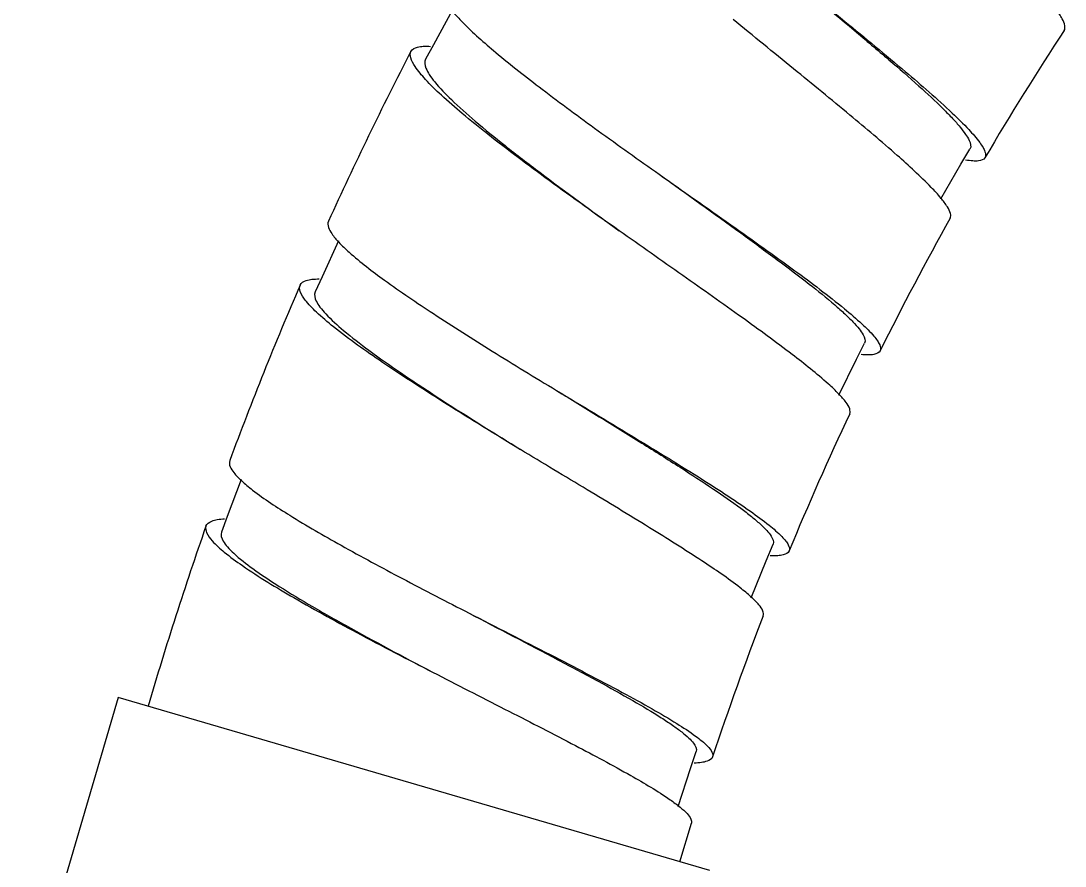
# Model space of a CAD drawing. Header units: millimetres. Extents: x 3766 to 4318, y 26587 to 26937.
# Drawn here: x 3800.51 to 3830.68, y 26856.71 to 26881.15 of the extents above; entities that cross this region are included whole.
import ezdxf

# ---------------------------------------------------------------- set-up
doc = ezdxf.new("R2010")
doc.units = ezdxf.units.MM

msp = doc.modelspace()

# ---------------------------------------------------------------- linework, layer by layer
for points, knots in [([(3822.357, 26882.731), (3823.099, 26882.112), (3823.844, 26881.495), (3824.586, 26880.873), (3824.586, 26880.873), (3824.921, 26880.59), (3825.256, 26880.308), (3825.588, 26880.022), (3825.588, 26880.022), (3825.879, 26879.772), (3826.17, 26879.517), (3826.455, 26879.259), (3826.455, 26879.259), (3826.691, 26879.047), (3826.924, 26878.83), (3827.15, 26878.605), (3827.15, 26878.605), (3827.244, 26878.514), (3827.335, 26878.42), (3827.425, 26878.325), (3827.425, 26878.325), (3827.499, 26878.245), (3827.572, 26878.164), (3827.643, 26878.078), (3827.643, 26878.078), (3827.699, 26878.008), (3827.754, 26877.937), (3827.803, 26877.865), (3827.803, 26877.865), (3827.842, 26877.81), (3827.877, 26877.754), (3827.906, 26877.689), (3827.906, 26877.689), (3827.942, 26877.608), (3827.972, 26877.513), (3827.929, 26877.442)], [0, 0, 0, 0, 0.111111, 0.111111, 0.111111, 0.111111, 0.222222, 0.222222, 0.222222, 0.222222, 0.333333, 0.333333, 0.333333, 0.333333, 0.444444, 0.444444, 0.444444, 0.444444, 0.555556, 0.555556, 0.555556, 0.555556, 0.666667, 0.666667, 0.666667, 0.666667, 0.777778, 0.777778, 0.777778, 0.777778, 0.888889, 0.888889, 0.888889, 0.888889, 1, 1, 1, 1]), ([(3822.357, 26882.731), (3823.008, 26882.197), (3823.661, 26881.666), (3824.313, 26881.132), (3824.313, 26881.132), (3824.9, 26880.651), (3825.486, 26880.168), (3826.065, 26879.677), (3826.065, 26879.677), (3826.524, 26879.287), (3826.98, 26878.893), (3827.417, 26878.479), (3827.417, 26878.479), (3827.58, 26878.325), (3827.739, 26878.169), (3827.891, 26878.006), (3827.891, 26878.006), (3828.005, 26877.885), (3828.115, 26877.761), (3828.211, 26877.627)], [0, 0, 0, 0, 0.2, 0.2, 0.2, 0.2, 0.4, 0.4, 0.4, 0.4, 0.6, 0.6, 0.6, 0.6, 0.8, 0.8, 0.8, 0.8, 1, 1, 1, 1]), ([(3812.728, 26882.053), (3812.669, 26881.943), (3812.73, 26881.803), (3812.797, 26881.688), (3812.797, 26881.688), (3812.855, 26881.587), (3812.916, 26881.506), (3812.983, 26881.424), (3812.983, 26881.424), (3813.072, 26881.317), (3813.169, 26881.21), (3813.268, 26881.108)], [0, 0, 0, 0, 0.333333, 0.333333, 0.333333, 0.333333, 0.666667, 0.666667, 0.666667, 0.666667, 1, 1, 1, 1]), ([(3830.652, 26880.87), (3830.676, 26880.909), (3830.677, 26880.96), (3830.67, 26881.007), (3830.67, 26881.007), (3830.658, 26881.08), (3830.627, 26881.146), (3830.593, 26881.209), (3830.593, 26881.209), (3830.542, 26881.301), (3830.484, 26881.389), (3830.423, 26881.476), (3830.423, 26881.476), (3830.341, 26881.59), (3830.253, 26881.7), (3830.162, 26881.807)], [0, 0, 0, 0, 0.25, 0.25, 0.25, 0.25, 0.5, 0.5, 0.5, 0.5, 0.75, 0.75, 0.75, 0.75, 1, 1, 1, 1]), ([(3812.979, 26881.464), (3812.979, 26881.464), (3812.429, 26880.458), (3812.429, 26880.458), (3812.429, 26880.458), (3812.429, 26880.458), (3812.201, 26880.041), (3812.201, 26880.041)], [0, 0, 0, 0, 0.5, 0.5, 0.5, 0.5, 1, 1, 1, 1]), ([(3826.809, 26876.333), (3826.496, 26876.657), (3826.163, 26876.961), (3825.826, 26877.258), (3825.826, 26877.258), (3825.378, 26877.654), (3824.92, 26878.04), (3824.461, 26878.423), (3824.461, 26878.423), (3823.922, 26878.871), (3823.379, 26879.315), (3822.834, 26879.76), (3822.834, 26879.76), (3822.252, 26880.235), (3821.669, 26880.708), (3821.087, 26881.184)], [0, 0, 0, 0, 0.25, 0.25, 0.25, 0.25, 0.5, 0.5, 0.5, 0.5, 0.75, 0.75, 0.75, 0.75, 1, 1, 1, 1]), ([(3813.268, 26881.108), (3813.569, 26880.799), (3813.896, 26880.513), (3814.229, 26880.236), (3814.229, 26880.236), (3814.666, 26879.869), (3815.116, 26879.516), (3815.571, 26879.17), (3815.571, 26879.17), (3816.103, 26878.763), (3816.644, 26878.366), (3817.187, 26877.972), (3817.187, 26877.972), (3817.773, 26877.548), (3818.36, 26877.129), (3818.95, 26876.712)], [0, 0, 0, 0, 0.25, 0.25, 0.25, 0.25, 0.5, 0.5, 0.5, 0.5, 0.75, 0.75, 0.75, 0.75, 1, 1, 1, 1]), ([(3811.78, 26880.265), (3811.815, 26880.332), (3811.893, 26880.368), (3811.968, 26880.388), (3811.968, 26880.388), (3812.023, 26880.403), (3812.077, 26880.409), (3812.132, 26880.411), (3812.132, 26880.411), (3812.202, 26880.414), (3812.273, 26880.413), (3812.344, 26880.409)], [0, 0, 0, 0, 0.333333, 0.333333, 0.333333, 0.333333, 0.666667, 0.666667, 0.666667, 0.666667, 1, 1, 1, 1]), ([(3811.898, 26879.828), (3811.846, 26879.907), (3811.797, 26879.987), (3811.772, 26880.082), (3811.772, 26880.082), (3811.756, 26880.144), (3811.752, 26880.212), (3811.78, 26880.265)], [0, 0, 0, 0, 0.5, 0.5, 0.5, 0.5, 1, 1, 1, 1]), ([(3812.201, 26880.041), (3812.158, 26879.963), (3812.179, 26879.861), (3812.213, 26879.776), (3812.213, 26879.776), (3812.238, 26879.709), (3812.271, 26879.651), (3812.309, 26879.595), (3812.309, 26879.595), (3812.356, 26879.521), (3812.409, 26879.451), (3812.465, 26879.382), (3812.465, 26879.382), (3812.613, 26879.199), (3812.777, 26879.032), (3812.946, 26878.869), (3812.946, 26878.869), (3813.167, 26878.656), (3813.397, 26878.45), (3813.631, 26878.25), (3813.631, 26878.25), (3813.914, 26878.007), (3814.205, 26877.772), (3814.498, 26877.54), (3814.498, 26877.54), (3814.831, 26877.276), (3815.168, 26877.017), (3815.508, 26876.76), (3815.508, 26876.76), (3816.262, 26876.189), (3817.028, 26875.632), (3817.794, 26875.08)], [0, 0, 0, 0, 0.125, 0.125, 0.125, 0.125, 0.25, 0.25, 0.25, 0.25, 0.375, 0.375, 0.375, 0.375, 0.5, 0.5, 0.5, 0.5, 0.625, 0.625, 0.625, 0.625, 0.75, 0.75, 0.75, 0.75, 0.875, 0.875, 0.875, 0.875, 1, 1, 1, 1]), ([(3817.794, 26875.08), (3817.117, 26875.559), (3816.442, 26876.042), (3815.771, 26876.531), (3815.771, 26876.531), (3815.173, 26876.969), (3814.579, 26877.413), (3813.997, 26877.872), (3813.997, 26877.872), (3813.75, 26878.067), (3813.504, 26878.265), (3813.263, 26878.467), (3813.263, 26878.467), (3813.057, 26878.64), (3812.855, 26878.816), (3812.658, 26878.998), (3812.658, 26878.998), (3812.499, 26879.146), (3812.345, 26879.295), (3812.198, 26879.455), (3812.198, 26879.455), (3812.09, 26879.572), (3811.985, 26879.694), (3811.898, 26879.828)], [0, 0, 0, 0, 0.166667, 0.166667, 0.166667, 0.166667, 0.333333, 0.333333, 0.333333, 0.333333, 0.5, 0.5, 0.5, 0.5, 0.666667, 0.666667, 0.666667, 0.666667, 0.833333, 0.833333, 0.833333, 0.833333, 1, 1, 1, 1]), ([(3828.211, 26877.627), (3828.245, 26877.58), (3828.277, 26877.532), (3828.305, 26877.484), (3828.305, 26877.484), (3828.326, 26877.445), (3828.346, 26877.408), (3828.361, 26877.363), (3828.361, 26877.363), (3828.38, 26877.306), (3828.391, 26877.239), (3828.361, 26877.188)], [0, 0, 0, 0, 0.333333, 0.333333, 0.333333, 0.333333, 0.666667, 0.666667, 0.666667, 0.666667, 1, 1, 1, 1]), ([(3827.085, 26876.001), (3827.085, 26876.001), (3827.669, 26877.001), (3827.669, 26877.001), (3827.669, 26877.001), (3827.669, 26877.001), (3827.929, 26877.442), (3827.929, 26877.442)], [0, 0, 0, 0, 0.5, 0.5, 0.5, 0.5, 1, 1, 1, 1]), ([(3828.361, 26877.188), (3828.326, 26877.131), (3828.249, 26877.108), (3828.178, 26877.1), (3828.178, 26877.1), (3828.12, 26877.092), (3828.067, 26877.093), (3828.013, 26877.097), (3828.013, 26877.097), (3827.944, 26877.101), (3827.871, 26877.111), (3827.802, 26877.121)], [0, 0, 0, 0, 0.333333, 0.333333, 0.333333, 0.333333, 0.666667, 0.666667, 0.666667, 0.666667, 1, 1, 1, 1]), ([(3818.95, 26876.712), (3819.736, 26876.146), (3820.522, 26875.584), (3821.305, 26875.015), (3821.305, 26875.015), (3821.66, 26874.759), (3822.013, 26874.5), (3822.363, 26874.238), (3822.363, 26874.238), (3822.672, 26874.008), (3822.98, 26873.777), (3823.284, 26873.538), (3823.284, 26873.538), (3823.534, 26873.343), (3823.781, 26873.144), (3824.022, 26872.936), (3824.022, 26872.936), (3824.12, 26872.851), (3824.218, 26872.765), (3824.314, 26872.675), (3824.314, 26872.675), (3824.394, 26872.601), (3824.473, 26872.524), (3824.549, 26872.444), (3824.549, 26872.444), (3824.612, 26872.378), (3824.672, 26872.312), (3824.727, 26872.243), (3824.727, 26872.243), (3824.77, 26872.19), (3824.809, 26872.136), (3824.844, 26872.072), (3824.844, 26872.072), (3824.885, 26871.996), (3824.921, 26871.902), (3824.884, 26871.829)], [0, 0, 0, 0, 0.111111, 0.111111, 0.111111, 0.111111, 0.222222, 0.222222, 0.222222, 0.222222, 0.333333, 0.333333, 0.333333, 0.333333, 0.444444, 0.444444, 0.444444, 0.444444, 0.555556, 0.555556, 0.555556, 0.555556, 0.666667, 0.666667, 0.666667, 0.666667, 0.777778, 0.777778, 0.777778, 0.777778, 0.888889, 0.888889, 0.888889, 0.888889, 1, 1, 1, 1]), ([(3818.95, 26876.712), (3819.638, 26876.225), (3820.328, 26875.741), (3821.016, 26875.254), (3821.016, 26875.254), (3821.635, 26874.815), (3822.254, 26874.375), (3822.868, 26873.925), (3822.868, 26873.925), (3823.353, 26873.569), (3823.835, 26873.208), (3824.301, 26872.825), (3824.301, 26872.825), (3824.473, 26872.683), (3824.643, 26872.539), (3824.808, 26872.386), (3824.808, 26872.386), (3824.928, 26872.275), (3825.047, 26872.159), (3825.153, 26872.032)], [0, 0, 0, 0, 0.2, 0.2, 0.2, 0.2, 0.4, 0.4, 0.4, 0.4, 0.6, 0.6, 0.6, 0.6, 0.8, 0.8, 0.8, 0.8, 1, 1, 1, 1]), ([(3827.356, 26875.441), (3827.379, 26875.48), (3827.376, 26875.531), (3827.366, 26875.576), (3827.366, 26875.576), (3827.35, 26875.65), (3827.315, 26875.711), (3827.276, 26875.771), (3827.276, 26875.771), (3827.22, 26875.86), (3827.156, 26875.944), (3827.089, 26876.024), (3827.089, 26876.024), (3827, 26876.131), (3826.905, 26876.234), (3826.809, 26876.333)], [0, 0, 0, 0, 0.25, 0.25, 0.25, 0.25, 0.5, 0.5, 0.5, 0.5, 0.75, 0.75, 0.75, 0.75, 1, 1, 1, 1]), ([(3809.395, 26875.354), (3809.344, 26875.243), (3809.414, 26875.108), (3809.489, 26874.997), (3809.489, 26874.997), (3809.553, 26874.902), (3809.618, 26874.824), (3809.691, 26874.748), (3809.691, 26874.748), (3809.786, 26874.649), (3809.89, 26874.55), (3809.994, 26874.456)], [0, 0, 0, 0, 0.333333, 0.333333, 0.333333, 0.333333, 0.666667, 0.666667, 0.666667, 0.666667, 1, 1, 1, 1]), ([(3823.836, 26870.65), (3823.502, 26870.951), (3823.149, 26871.229), (3822.79, 26871.502), (3822.79, 26871.502), (3822.315, 26871.865), (3821.832, 26872.218), (3821.348, 26872.567), (3821.348, 26872.567), (3820.779, 26872.975), (3820.207, 26873.379), (3819.634, 26873.783), (3819.634, 26873.783), (3819.02, 26874.215), (3818.407, 26874.646), (3817.794, 26875.08)], [0, 0, 0, 0, 0.25, 0.25, 0.25, 0.25, 0.5, 0.5, 0.5, 0.5, 0.75, 0.75, 0.75, 0.75, 1, 1, 1, 1]), ([(3809.685, 26874.785), (3809.685, 26874.785), (3809.21, 26873.744), (3809.21, 26873.744), (3809.21, 26873.744), (3809.21, 26873.744), (3809.011, 26873.312), (3809.011, 26873.312)], [0, 0, 0, 0, 0.5, 0.5, 0.5, 0.5, 1, 1, 1, 1]), ([(3809.994, 26874.456), (3810.317, 26874.169), (3810.662, 26873.906), (3811.014, 26873.652), (3811.014, 26873.652), (3811.477, 26873.318), (3811.95, 26872.997), (3812.428, 26872.683), (3812.428, 26872.683), (3812.99, 26872.314), (3813.559, 26871.956), (3814.128, 26871.601), (3814.128, 26871.601), (3814.743, 26871.218), (3815.361, 26870.841), (3815.98, 26870.465)], [0, 0, 0, 0, 0.25, 0.25, 0.25, 0.25, 0.5, 0.5, 0.5, 0.5, 0.75, 0.75, 0.75, 0.75, 1, 1, 1, 1]), ([(3808.576, 26873.505), (3808.606, 26873.573), (3808.681, 26873.616), (3808.754, 26873.641), (3808.754, 26873.641), (3808.808, 26873.66), (3808.861, 26873.67), (3808.916, 26873.675), (3808.916, 26873.675), (3808.986, 26873.683), (3809.057, 26873.687), (3809.127, 26873.687)], [0, 0, 0, 0, 0.333333, 0.333333, 0.333333, 0.333333, 0.666667, 0.666667, 0.666667, 0.666667, 1, 1, 1, 1]), ([(3808.723, 26873.077), (3808.666, 26873.152), (3808.611, 26873.229), (3808.58, 26873.322), (3808.58, 26873.322), (3808.561, 26873.382), (3808.552, 26873.449), (3808.576, 26873.505)], [0, 0, 0, 0, 0.5, 0.5, 0.5, 0.5, 1, 1, 1, 1]), ([(3814.942, 26868.755), (3814.232, 26869.186), (3813.524, 26869.62), (3812.821, 26870.061), (3812.821, 26870.061), (3812.194, 26870.456), (3811.57, 26870.859), (3810.956, 26871.275), (3810.956, 26871.275), (3810.472, 26871.601), (3809.994, 26871.938), (3809.539, 26872.304), (3809.539, 26872.304), (3809.372, 26872.439), (3809.206, 26872.578), (3809.05, 26872.726), (3809.05, 26872.726), (3808.933, 26872.836), (3808.821, 26872.95), (3808.723, 26873.077)], [0, 0, 0, 0, 0.2, 0.2, 0.2, 0.2, 0.4, 0.4, 0.4, 0.4, 0.6, 0.6, 0.6, 0.6, 0.8, 0.8, 0.8, 0.8, 1, 1, 1, 1]), ([(3809.011, 26873.312), (3808.975, 26873.232), (3809.003, 26873.132), (3809.042, 26873.047), (3809.042, 26873.047), (3809.073, 26872.983), (3809.11, 26872.928), (3809.15, 26872.875), (3809.15, 26872.875), (3809.202, 26872.805), (3809.259, 26872.738), (3809.319, 26872.674), (3809.319, 26872.674), (3809.478, 26872.502), (3809.653, 26872.348), (3809.832, 26872.198), (3809.832, 26872.198), (3810.069, 26872), (3810.313, 26871.811), (3810.562, 26871.628), (3810.562, 26871.628), (3810.861, 26871.406), (3811.168, 26871.19), (3811.475, 26870.98), (3811.475, 26870.98), (3811.827, 26870.74), (3812.183, 26870.504), (3812.54, 26870.273), (3812.54, 26870.273), (3813.334, 26869.756), (3814.137, 26869.254), (3814.942, 26868.755)], [0, 0, 0, 0, 0.125, 0.125, 0.125, 0.125, 0.25, 0.25, 0.25, 0.25, 0.375, 0.375, 0.375, 0.375, 0.5, 0.5, 0.5, 0.5, 0.625, 0.625, 0.625, 0.625, 0.75, 0.75, 0.75, 0.75, 0.875, 0.875, 0.875, 0.875, 1, 1, 1, 1]), ([(3825.153, 26872.032), (3825.189, 26871.988), (3825.224, 26871.942), (3825.256, 26871.897), (3825.256, 26871.897), (3825.28, 26871.859), (3825.303, 26871.823), (3825.32, 26871.78), (3825.32, 26871.78), (3825.343, 26871.724), (3825.357, 26871.659), (3825.332, 26871.606)], [0, 0, 0, 0, 0.333333, 0.333333, 0.333333, 0.333333, 0.666667, 0.666667, 0.666667, 0.666667, 1, 1, 1, 1]), ([(3824.143, 26870.331), (3824.143, 26870.331), (3824.652, 26871.363), (3824.652, 26871.363), (3824.652, 26871.363), (3824.652, 26871.363), (3824.884, 26871.829), (3824.884, 26871.829)], [0, 0, 0, 0, 0.5, 0.5, 0.5, 0.5, 1, 1, 1, 1]), ([(3825.332, 26871.606), (3825.301, 26871.545), (3825.226, 26871.518), (3825.155, 26871.503), (3825.155, 26871.503), (3825.099, 26871.493), (3825.046, 26871.49), (3824.992, 26871.49), (3824.992, 26871.49), (3824.923, 26871.49), (3824.85, 26871.493), (3824.781, 26871.499)], [0, 0, 0, 0, 0.333333, 0.333333, 0.333333, 0.333333, 0.666667, 0.666667, 0.666667, 0.666667, 1, 1, 1, 1]), ([(3824.454, 26869.791), (3824.473, 26869.832), (3824.466, 26869.883), (3824.453, 26869.929), (3824.453, 26869.929), (3824.432, 26870), (3824.392, 26870.06), (3824.349, 26870.117), (3824.349, 26870.117), (3824.284, 26870.203), (3824.215, 26870.282), (3824.141, 26870.36), (3824.141, 26870.36), (3824.044, 26870.461), (3823.942, 26870.556), (3823.836, 26870.65)], [0, 0, 0, 0, 0.25, 0.25, 0.25, 0.25, 0.5, 0.5, 0.5, 0.5, 0.75, 0.75, 0.75, 0.75, 1, 1, 1, 1]), ([(3815.98, 26870.465), (3816.802, 26869.957), (3817.626, 26869.452), (3818.446, 26868.94), (3818.446, 26868.94), (3818.818, 26868.71), (3819.188, 26868.477), (3819.556, 26868.242), (3819.556, 26868.242), (3819.88, 26868.033), (3820.204, 26867.823), (3820.522, 26867.609), (3820.522, 26867.609), (3820.787, 26867.431), (3821.048, 26867.249), (3821.304, 26867.059), (3821.304, 26867.059), (3821.409, 26866.98), (3821.512, 26866.901), (3821.614, 26866.819), (3821.614, 26866.819), (3821.7, 26866.75), (3821.784, 26866.679), (3821.866, 26866.605), (3821.866, 26866.605), (3821.932, 26866.544), (3821.997, 26866.481), (3822.057, 26866.417), (3822.057, 26866.417), (3822.102, 26866.367), (3822.145, 26866.318), (3822.184, 26866.255), (3822.184, 26866.255), (3822.231, 26866.181), (3822.272, 26866.092), (3822.242, 26866.015)], [0, 0, 0, 0, 0.111111, 0.111111, 0.111111, 0.111111, 0.222222, 0.222222, 0.222222, 0.222222, 0.333333, 0.333333, 0.333333, 0.333333, 0.444444, 0.444444, 0.444444, 0.444444, 0.555556, 0.555556, 0.555556, 0.555556, 0.666667, 0.666667, 0.666667, 0.666667, 0.777778, 0.777778, 0.777778, 0.777778, 0.888889, 0.888889, 0.888889, 0.888889, 1, 1, 1, 1]), ([(3815.98, 26870.465), (3816.7, 26870.029), (3817.421, 26869.594), (3818.141, 26869.158), (3818.141, 26869.158), (3818.79, 26868.765), (3819.437, 26868.369), (3820.081, 26867.965), (3820.081, 26867.965), (3820.589, 26867.644), (3821.096, 26867.317), (3821.587, 26866.969), (3821.587, 26866.969), (3821.769, 26866.84), (3821.95, 26866.707), (3822.124, 26866.568), (3822.124, 26866.568), (3822.254, 26866.464), (3822.379, 26866.357), (3822.494, 26866.237)], [0, 0, 0, 0, 0.2, 0.2, 0.2, 0.2, 0.4, 0.4, 0.4, 0.4, 0.6, 0.6, 0.6, 0.6, 0.8, 0.8, 0.8, 0.8, 1, 1, 1, 1]), ([(3821.289, 26864.759), (3820.934, 26865.035), (3820.561, 26865.288), (3820.185, 26865.535), (3820.185, 26865.535), (3819.685, 26865.864), (3819.179, 26866.181), (3818.671, 26866.496), (3818.671, 26866.496), (3818.073, 26866.865), (3817.473, 26867.228), (3816.871, 26867.59), (3816.871, 26867.59), (3816.228, 26867.978), (3815.584, 26868.366), (3814.942, 26868.755)], [0, 0, 0, 0, 0.25, 0.25, 0.25, 0.25, 0.5, 0.5, 0.5, 0.5, 0.75, 0.75, 0.75, 0.75, 1, 1, 1, 1]), ([(3806.543, 26868.438), (3806.5, 26868.323), (3806.58, 26868.192), (3806.662, 26868.088), (3806.662, 26868.088), (3806.731, 26867.997), (3806.803, 26867.926), (3806.881, 26867.855), (3806.881, 26867.855), (3806.983, 26867.761), (3807.094, 26867.67), (3807.205, 26867.583)], [0, 0, 0, 0, 0.333333, 0.333333, 0.333333, 0.333333, 0.666667, 0.666667, 0.666667, 0.666667, 1, 1, 1, 1]), ([(3806.874, 26867.89), (3806.874, 26867.89), (3806.472, 26866.815), (3806.472, 26866.815), (3806.472, 26866.815), (3806.472, 26866.815), (3806.304, 26866.37), (3806.304, 26866.37)], [0, 0, 0, 0, 0.5, 0.5, 0.5, 0.5, 1, 1, 1, 1]), ([(3807.205, 26867.583), (3807.546, 26867.32), (3807.91, 26867.083), (3808.278, 26866.854), (3808.278, 26866.854), (3808.764, 26866.553), (3809.259, 26866.267), (3809.758, 26865.987), (3809.758, 26865.987), (3810.344, 26865.659), (3810.936, 26865.341), (3811.53, 26865.028), (3811.53, 26865.028), (3812.17, 26864.69), (3812.813, 26864.356), (3813.457, 26864.026)], [0, 0, 0, 0, 0.25, 0.25, 0.25, 0.25, 0.5, 0.5, 0.5, 0.5, 0.75, 0.75, 0.75, 0.75, 1, 1, 1, 1]), ([(3805.856, 26866.536), (3805.882, 26866.607), (3805.953, 26866.654), (3806.025, 26866.684), (3806.025, 26866.684), (3806.077, 26866.706), (3806.131, 26866.719), (3806.184, 26866.73), (3806.184, 26866.73), (3806.254, 26866.742), (3806.323, 26866.751), (3806.394, 26866.755)], [0, 0, 0, 0, 0.333333, 0.333333, 0.333333, 0.333333, 0.666667, 0.666667, 0.666667, 0.666667, 1, 1, 1, 1]), ([(3805.856, 26866.536), (3805.836, 26866.478), (3805.851, 26866.411), (3805.875, 26866.353), (3805.875, 26866.353), (3805.912, 26866.26), (3805.973, 26866.187), (3806.037, 26866.116)], [0, 0, 0, 0, 0.5, 0.5, 0.5, 0.5, 1, 1, 1, 1]), ([(3806.037, 26866.116), (3806.143, 26865.997), (3806.263, 26865.89), (3806.387, 26865.788), (3806.387, 26865.788), (3806.556, 26865.651), (3806.73, 26865.524), (3806.908, 26865.401), (3806.908, 26865.401), (3807.387, 26865.069), (3807.887, 26864.768), (3808.393, 26864.475), (3808.393, 26864.475), (3809.034, 26864.104), (3809.684, 26863.748), (3810.337, 26863.398), (3810.337, 26863.398), (3811.069, 26863.008), (3811.805, 26862.626), (3812.542, 26862.248)], [0, 0, 0, 0, 0.2, 0.2, 0.2, 0.2, 0.4, 0.4, 0.4, 0.4, 0.6, 0.6, 0.6, 0.6, 0.8, 0.8, 0.8, 0.8, 1, 1, 1, 1]), ([(3806.304, 26866.37), (3806.272, 26866.287), (3806.308, 26866.191), (3806.354, 26866.109), (3806.354, 26866.109), (3806.389, 26866.047), (3806.43, 26865.995), (3806.476, 26865.944), (3806.476, 26865.944), (3806.533, 26865.879), (3806.596, 26865.816), (3806.66, 26865.756), (3806.66, 26865.756), (3806.832, 26865.595), (3807.018, 26865.452), (3807.208, 26865.316), (3807.208, 26865.316), (3807.458, 26865.135), (3807.715, 26864.964), (3807.975, 26864.799), (3807.975, 26864.799), (3808.291, 26864.599), (3808.611, 26864.406), (3808.933, 26864.219), (3808.933, 26864.219), (3809.3, 26864.003), (3809.671, 26863.794), (3810.043, 26863.588), (3810.043, 26863.588), (3810.869, 26863.13), (3811.704, 26862.687), (3812.542, 26862.248)], [0, 0, 0, 0, 0.125, 0.125, 0.125, 0.125, 0.25, 0.25, 0.25, 0.25, 0.375, 0.375, 0.375, 0.375, 0.5, 0.5, 0.5, 0.5, 0.625, 0.625, 0.625, 0.625, 0.75, 0.75, 0.75, 0.75, 0.875, 0.875, 0.875, 0.875, 1, 1, 1, 1]), ([(3822.494, 26866.237), (3822.535, 26866.196), (3822.573, 26866.153), (3822.608, 26866.109), (3822.608, 26866.109), (3822.635, 26866.074), (3822.66, 26866.038), (3822.68, 26865.997), (3822.68, 26865.997), (3822.707, 26865.942), (3822.727, 26865.878), (3822.704, 26865.824)], [0, 0, 0, 0, 0.333333, 0.333333, 0.333333, 0.333333, 0.666667, 0.666667, 0.666667, 0.666667, 1, 1, 1, 1]), ([(3821.607, 26864.47), (3821.607, 26864.47), (3822.044, 26865.534), (3822.044, 26865.534), (3822.044, 26865.534), (3822.044, 26865.534), (3822.242, 26866.015), (3822.242, 26866.015)], [0, 0, 0, 0, 0.5, 0.5, 0.5, 0.5, 1, 1, 1, 1]), ([(3822.704, 26865.824), (3822.679, 26865.761), (3822.604, 26865.728), (3822.536, 26865.709), (3822.536, 26865.709), (3822.48, 26865.694), (3822.426, 26865.688), (3822.373, 26865.684), (3822.373, 26865.684), (3822.303, 26865.678), (3822.231, 26865.677), (3822.159, 26865.678)], [0, 0, 0, 0, 0.333333, 0.333333, 0.333333, 0.333333, 0.666667, 0.666667, 0.666667, 0.666667, 1, 1, 1, 1]), ([(3821.957, 26863.951), (3821.974, 26863.994), (3821.963, 26864.043), (3821.947, 26864.087), (3821.947, 26864.087), (3821.92, 26864.157), (3821.878, 26864.213), (3821.831, 26864.268), (3821.831, 26864.268), (3821.763, 26864.347), (3821.688, 26864.422), (3821.61, 26864.492), (3821.61, 26864.492), (3821.507, 26864.585), (3821.399, 26864.673), (3821.289, 26864.759)], [0, 0, 0, 0, 0.25, 0.25, 0.25, 0.25, 0.5, 0.5, 0.5, 0.5, 0.75, 0.75, 0.75, 0.75, 1, 1, 1, 1]), ([(3813.457, 26864.026), (3814.312, 26863.576), (3815.171, 26863.131), (3816.026, 26862.679), (3816.026, 26862.679), (3816.412, 26862.474), (3816.799, 26862.268), (3817.184, 26862.058), (3817.184, 26862.058), (3817.521, 26861.875), (3817.859, 26861.687), (3818.192, 26861.496), (3818.192, 26861.496), (3818.469, 26861.337), (3818.742, 26861.174), (3819.01, 26861.002), (3819.01, 26861.002), (3819.12, 26860.931), (3819.229, 26860.859), (3819.336, 26860.786), (3819.336, 26860.786), (3819.427, 26860.723), (3819.515, 26860.658), (3819.602, 26860.59), (3819.602, 26860.59), (3819.671, 26860.534), (3819.741, 26860.475), (3819.804, 26860.416), (3819.804, 26860.416), (3819.853, 26860.369), (3819.899, 26860.323), (3819.943, 26860.264), (3819.943, 26860.264), (3819.995, 26860.193), (3820.045, 26860.106), (3820.018, 26860.028)], [0, 0, 0, 0, 0.111111, 0.111111, 0.111111, 0.111111, 0.222222, 0.222222, 0.222222, 0.222222, 0.333333, 0.333333, 0.333333, 0.333333, 0.444444, 0.444444, 0.444444, 0.444444, 0.555556, 0.555556, 0.555556, 0.555556, 0.666667, 0.666667, 0.666667, 0.666667, 0.777778, 0.777778, 0.777778, 0.777778, 0.888889, 0.888889, 0.888889, 0.888889, 1, 1, 1, 1]), ([(3813.457, 26864.026), (3814.237, 26863.625), (3815.02, 26863.226), (3815.801, 26862.826), (3815.801, 26862.826), (3816.498, 26862.467), (3817.194, 26862.107), (3817.883, 26861.734), (3817.883, 26861.734), (3818.173, 26861.578), (3818.462, 26861.42), (3818.748, 26861.256), (3818.748, 26861.256), (3818.989, 26861.119), (3819.227, 26860.98), (3819.461, 26860.832), (3819.461, 26860.832), (3819.645, 26860.719), (3819.827, 26860.6), (3820.001, 26860.471), (3820.001, 26860.471), (3820.124, 26860.381), (3820.244, 26860.286), (3820.35, 26860.177)], [0, 0, 0, 0, 0.166667, 0.166667, 0.166667, 0.166667, 0.333333, 0.333333, 0.333333, 0.333333, 0.5, 0.5, 0.5, 0.5, 0.666667, 0.666667, 0.666667, 0.666667, 0.833333, 0.833333, 0.833333, 0.833333, 1, 1, 1, 1]), ([(3812.542, 26862.248), (3813.231, 26861.893), (3813.922, 26861.541), (3814.611, 26861.188), (3814.611, 26861.188), (3815.254, 26860.862), (3815.895, 26860.533), (3816.531, 26860.198), (3816.531, 26860.198), (3817.068, 26859.916), (3817.602, 26859.63), (3818.13, 26859.331), (3818.13, 26859.331), (3818.518, 26859.112), (3818.902, 26858.887), (3819.266, 26858.633)], [0, 0, 0, 0, 0.25, 0.25, 0.25, 0.25, 0.5, 0.5, 0.5, 0.5, 0.75, 0.75, 0.75, 0.75, 1, 1, 1, 1]), ([(3820.35, 26860.177), (3820.398, 26860.125), (3820.446, 26860.072), (3820.475, 26860.004), (3820.475, 26860.004), (3820.494, 26859.961), (3820.506, 26859.913), (3820.493, 26859.87)], [0, 0, 0, 0, 0.5, 0.5, 0.5, 0.5, 1, 1, 1, 1]), ([(3819.495, 26858.44), (3819.495, 26858.44), (3819.853, 26859.533), (3819.853, 26859.533), (3819.853, 26859.533), (3819.853, 26859.533), (3820.018, 26860.028), (3820.018, 26860.028)], [0, 0, 0, 0, 0.5, 0.5, 0.5, 0.5, 1, 1, 1, 1]), ([(3820.493, 26859.87), (3820.471, 26859.806), (3820.401, 26859.769), (3820.332, 26859.745), (3820.332, 26859.745), (3820.277, 26859.726), (3820.227, 26859.715), (3820.173, 26859.707), (3820.173, 26859.707), (3820.104, 26859.696), (3820.033, 26859.691), (3819.962, 26859.687)], [0, 0, 0, 0, 0.333333, 0.333333, 0.333333, 0.333333, 0.666667, 0.666667, 0.666667, 0.666667, 1, 1, 1, 1]), ([(3819.266, 26858.633), (3819.365, 26858.563), (3819.463, 26858.492), (3819.556, 26858.415), (3819.556, 26858.415), (3819.626, 26858.357), (3819.694, 26858.296), (3819.757, 26858.229), (3819.757, 26858.229), (3819.8, 26858.182), (3819.84, 26858.134), (3819.865, 26858.074), (3819.865, 26858.074), (3819.881, 26858.033), (3819.891, 26857.989), (3819.879, 26857.951)], [0, 0, 0, 0, 0.25, 0.25, 0.25, 0.25, 0.5, 0.5, 0.5, 0.5, 0.75, 0.75, 0.75, 0.75, 1, 1, 1, 1])]:
    msp.add_open_spline(points, degree=3, knots=knots)
for points in [[(3830.652, 26880.87), (3829.858, 26879.662), (3829.094, 26878.434), (3828.361, 26877.188)], [(3811.78, 26880.265), (3810.943, 26878.649), (3810.148, 26877.012), (3809.395, 26875.354)], [(3827.356, 26875.441), (3826.651, 26874.179), (3825.976, 26872.9), (3825.332, 26871.606)], [(3808.576, 26873.505), (3807.855, 26871.834), (3807.177, 26870.144), (3806.543, 26868.438)], [(3824.454, 26869.791), (3823.839, 26868.482), (3823.256, 26867.161), (3822.704, 26865.824)], [(3805.856, 26866.536), (3805.256, 26864.818), (3804.699, 26863.084), (3804.187, 26861.338)], [(3821.957, 26863.951), (3821.436, 26862.602), (3820.948, 26861.242), (3820.493, 26859.87)], [(3803.322, 26861.591), (3803.322, 26861.591), (3800.51, 26851.994), (3800.51, 26851.994)], [(3820.41, 26856.586), (3820.41, 26856.586), (3803.322, 26861.591), (3803.322, 26861.591)], [(3819.546, 26856.839), (3819.546, 26856.839), (3819.879, 26857.951), (3819.879, 26857.951)]]:
    msp.add_open_spline(points, degree=3)

doc.saveas('drawing.dxf')
